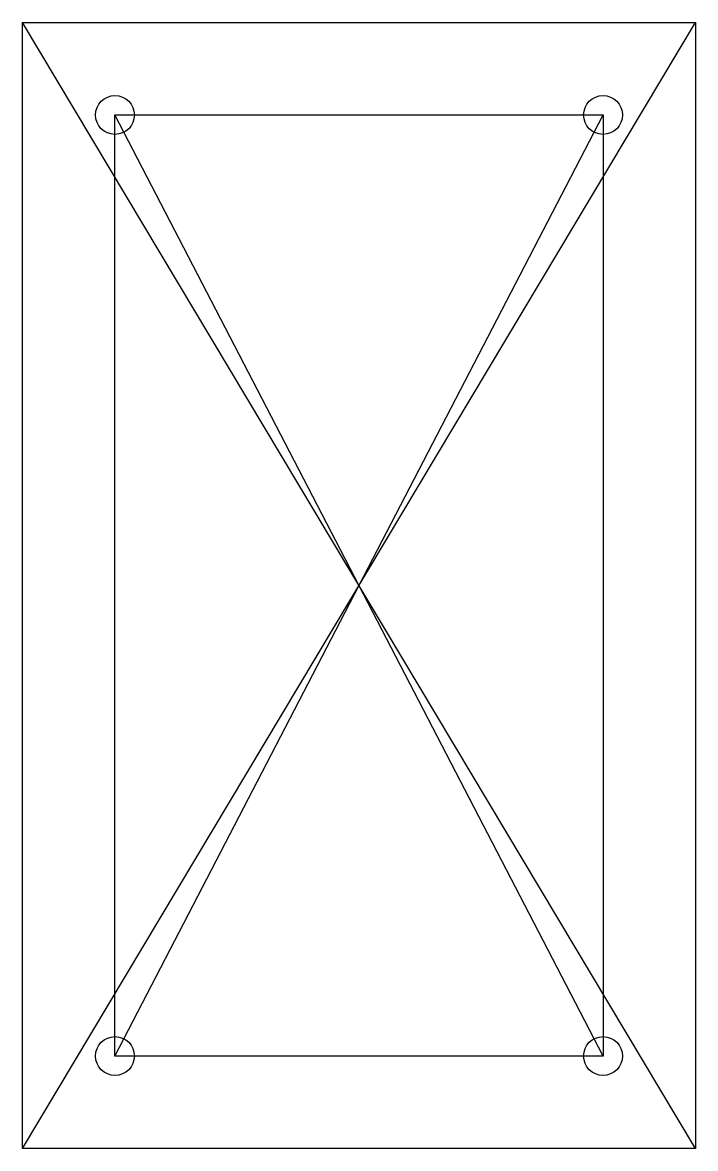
# Model space of a CAD drawing. Header units: millimetres. Extents: x -36 to 36, y -61 to 61.
import ezdxf

# ---------------------------------------------------------------- set-up
doc = ezdxf.new("R2010")
doc.units = ezdxf.units.MM
doc.layers.get('0').update_dxf_attribs({"linetype": 'CONTINUOUS'})

msp = doc.modelspace()

# ---------------------------------------------------------------- linework, layer by layer
for p, q in [((-36.4, -60.9), (-36.4, 60.9)), ((-36.4, 60.9), (36.4, 60.9)), ((36.4, -60.9), (-36.4, 60.9)), ((-36.4, -60.9), (36.4, 60.9)), ((36.4, 60.9), (36.4, -60.9)), ((-26.4, -50.9), (-26.4, 50.9)), ((-26.4, 50.9), (26.4, 50.9)), ((26.4, -50.9), (-26.4, 50.9)), ((-26.4, -50.9), (26.4, 50.9)), ((26.4, 50.9), (26.4, -50.9)), ((26.4, -50.9), (-26.4, -50.9)), ((36.4, -60.9), (-36.4, -60.9))]:
    msp.add_line(p, q)
for centre in [(-26.4, 50.9), (26.4, 50.9), (-26.4, -50.9), (26.4, -50.9)]:
    msp.add_circle(centre, 2.1)

doc.saveas('drawing.dxf')
